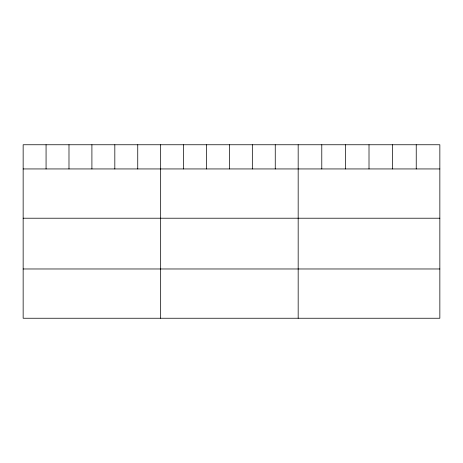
<?xml version="1.0" encoding="UTF-8"?>
<svg xmlns="http://www.w3.org/2000/svg" width="463" height="463" viewBox="0 0 463 463"><rect width="100%" height="100%" fill="white"/><g stroke="black" fill="none" stroke-linecap="round" stroke-linejoin="round"><path stroke-width="0.69" d="M439.85 168.943L439.85 318.243L23.15 318.243L23.15 144.757L439.85 144.757L439.85 168.943L23.15 168.943M23.15 218.212L439.85 218.212M23.15 268.974L439.85 268.974M416.237 144.757L416.237 168.943M392.624 144.757L392.624 168.943M369.011 144.757L369.011 168.943M345.398 144.757L345.398 168.943M321.785 144.757L321.785 168.943M298.172 144.757L298.172 318.243M275.254 144.757L275.254 168.943M252.335 144.757L252.335 168.943M229.416 144.757L229.416 168.943M206.498 144.757L206.498 168.943M183.579 144.757L183.579 168.943M160.661 144.757L160.661 318.243M137.743 144.757L137.743 168.943M114.824 144.757L114.824 168.943M91.906 144.757L91.906 168.943M68.987 144.757L68.987 168.943M46.068 144.757L46.068 168.943"/></g></svg>
